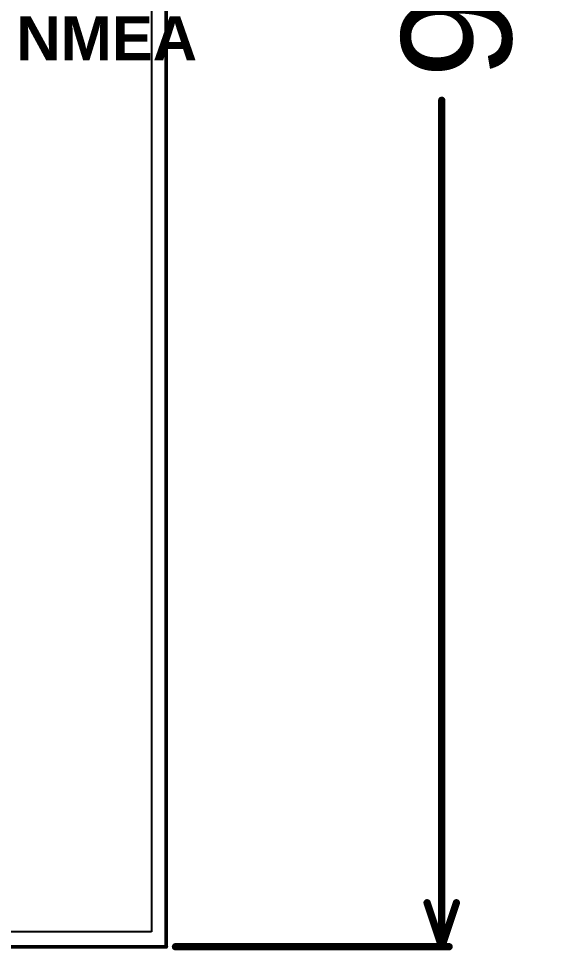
# Model space of a CAD drawing. Header units: inches. Extents: x -17.5 to 14.7, y -6.2 to 5.9.
# Drawn here: x 3.367 to 4.085, y -0.186 to 1.085 of the extents above; entities that cross this region are included whole.
import ezdxf

# ---------------------------------------------------------------- set-up
doc = ezdxf.new("R2010")
doc.units = ezdxf.units.IN
doc.header["$MEASUREMENT"] = 0
for name, color, linetype in [('Board Outline', 216, 'Continuous'), ('Bottom Layer', 5, 'Continuous'), ('Dimensions', 6, 'Continuous'), ('Ground Layer', 76, 'Continuous'), ('Power Layer', 16, 'Continuous'), ('Top Layer', 1, 'Continuous'), ('Top Overlay', 2, 'Continuous')]:
    doc.layers.add(name, color=color, linetype=linetype)
doc.styles.add('Arial', font='', dxfattribs={"height": 0.2})
doc.styles.add('Arial_Bold', font='', dxfattribs={"height": 0.2})
doc.styles.get('Arial').set_extended_font_data('Arial')
doc.styles.get('Arial_Bold').set_extended_font_data('Arial', bold=True)

msp = doc.modelspace()

# ---------------------------------------------------------------- linework, layer by layer
at = {"layer": 'Board Outline'}
for points in [[(3.569, -0.181, 0.005, 0.005, 0), (3.569, 3.5986, 0.005, 0.005, 0)], [(-0.9585, -0.181, 0.005, 0.005, 0), (3.569, -0.181, 0.005, 0.005, 0)]]:
    msp.add_lwpolyline(points, format="xyseb", dxfattribs=at)
msp.add_lwpolyline([(3.5678, -0.181, 0.0025, 0.0025, 1), (3.5703, -0.181, 0.0025, 0.0025, 1)], format="xyseb", close=True, dxfattribs=at)
msp.add_lwpolyline([(3.5678, -0.181, 0.0025, 0.0025, 1), (3.5703, -0.181, 0.0025, 0.0025, 1)], format="xyseb", close=True, dxfattribs=at)
at = {"layer": 'Bottom Layer'}
for p, q in [((3.5487, 3.5782), (3.5487, -0.1606)), ((3.5487, -0.1606), (-0.9381, -0.1606))]:
    msp.add_line(p, q, dxfattribs=at)
at = {"layer": 'Dimensions'}
for points in [[(3.945, -0.181, 0.01, 0.01, 0), (3.945, 0.974, 0.01, 0.01, 0)], [(3.925, -0.121, 0.01, 0.01, 0), (3.945, -0.181, 0.01, 0.01, 0)], [(3.945, -0.181, 0.01, 0.01, 0), (3.965, -0.121, 0.01, 0.01, 0)], [(3.5815, -0.181, 0.01, 0.01, 0), (3.955, -0.181, 0.01, 0.01, 0)]]:
    msp.add_lwpolyline(points, format="xyseb", dxfattribs=at)
for points in [[(3.9425, 0.974, 0.005, 0.005, 1), (3.9475, 0.974, 0.005, 0.005, 1)], [(3.9225, -0.121, 0.005, 0.005, 1), (3.9275, -0.121, 0.005, 0.005, 1)], [(3.9625, -0.121, 0.005, 0.005, 1), (3.9675, -0.121, 0.005, 0.005, 1)], [(3.579, -0.181, 0.005, 0.005, 1), (3.584, -0.181, 0.005, 0.005, 1)], [(3.9425, -0.181, 0.005, 0.005, 1), (3.9475, -0.181, 0.005, 0.005, 1)], [(3.9425, -0.181, 0.005, 0.005, 1), (3.9475, -0.181, 0.005, 0.005, 1)], [(3.9425, -0.181, 0.005, 0.005, 1), (3.9475, -0.181, 0.005, 0.005, 1)], [(3.9525, -0.181, 0.005, 0.005, 1), (3.9575, -0.181, 0.005, 0.005, 1)]]:
    msp.add_lwpolyline(points, format="xyseb", close=True, dxfattribs=at)
at = {"layer": 'Ground Layer'}
for p, q in [((3.5487, 3.5782), (3.5487, -0.1606)), ((3.5487, -0.1606), (-0.9381, -0.1606))]:
    msp.add_line(p, q, dxfattribs=at)
at = {"layer": 'Power Layer'}
for p, q in [((3.5487, 3.5782), (3.5487, -0.1606)), ((3.5487, -0.1606), (0.7563, -0.1606))]:
    msp.add_line(p, q, dxfattribs=at)
at = {"layer": 'Top Layer'}
for p, q in [((3.5487, 3.5782), (3.5487, -0.1606)), ((3.5487, -0.1606), (-0.9381, -0.1606))]:
    msp.add_line(p, q, dxfattribs=at)

# ---------------------------------------------------------------- texts
at = {"layer": 'Dimensions', "style": 'Arial'}
msp.add_text('96.00 (mm)', height=0.15, rotation=90, dxfattribs=at).set_placement((4.04, 1.004))
at = {"layer": 'Top Overlay', "style": 'Arial_Bold'}
msp.add_text('NMEA', height=0.06, rotation=360, dxfattribs=at).set_placement((3.3643, 1.0286))

doc.saveas('drawing.dxf')
